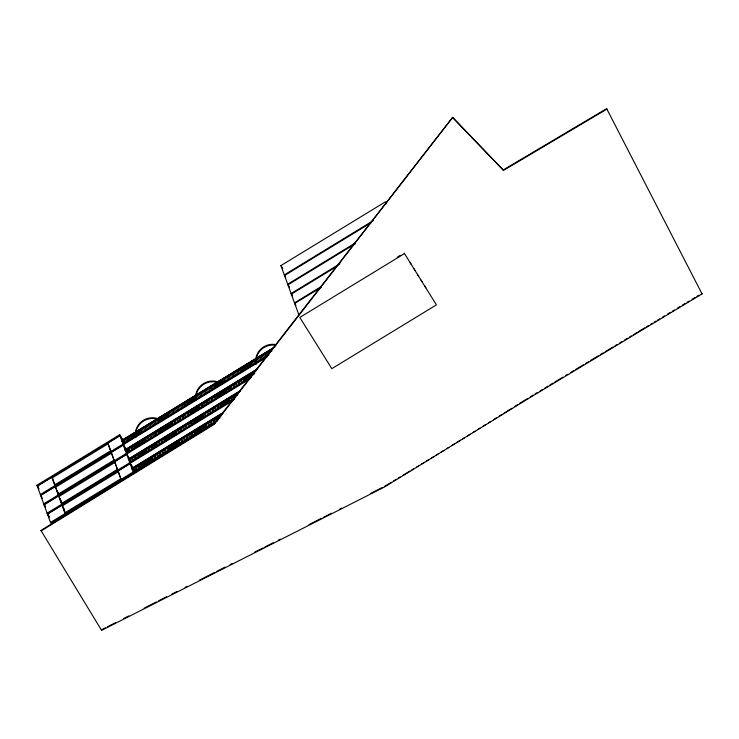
<?xml version="1.0" encoding="UTF-8"?>
<svg xmlns="http://www.w3.org/2000/svg" width="739" height="739" viewBox="0 0 739 739"><rect width="100%" height="100%" fill="white"/><g stroke="black" fill="none" stroke-linecap="round" stroke-linejoin="round"><path stroke-width="1.11" d="M452.684 117.344L214.107 423.798L40.922 530.445L41.107 530.944L214.292 424.297L452.684 117.344L503.527 170.386L606.83 109.141L606.654 108.642L503.342 169.887M462.485 438.994L464.415 437.793M467.316 435.982L470.216 434.181M473.126 432.37L475.057 431.17M477.957 429.359L479.897 428.158M482.798 426.357L485.699 424.546M488.599 422.745L490.539 421.535M493.44 419.734L496.34 417.923M499.241 416.122L502.151 414.311M504.081 413.11L511.822 408.297M514.723 406.487L517.623 404.686M519.563 403.476L527.304 398.663M431.188 458.245L434.126 456.443M436.075 455.233L438.033 454.032M440.971 452.231L443.899 450.421M446.836 448.619L448.795 447.418M451.723 445.608L454.661 443.806M456.61 442.606L460.526 440.195M298.796 314.675L280.931 265.587L385.499 201.784L386.248 203.853M373.25 220.647L284.321 274.908L285.531 276.839M371.523 222.457L284.543 275.527L285.753 277.458M355.145 243.076L287.711 284.219L289.522 287.12M287.942 284.838L355.367 243.694M339.968 263.721L291.101 293.54L292.311 295.471M336.282 266.733L291.332 294.159L292.533 296.09M294.491 302.851L320.883 286.75M321.105 287.379L294.722 303.47L295.933 305.41M397.305 257.2L400.233 255.408M404.372 253.643L299.803 317.447L331.829 368.669L436.398 304.865L404.15 253.024M39.047 488.885L36.95 485.218L119.635 434.772L124.503 442.569M37.218 485.966L119.903 435.52L119.635 434.772M55.36 485.8L52.229 477.874L108.162 443.751L110.342 449.737M272.275 349.436L122.018 441.118L121.649 440.536L274.797 346.896M121.649 440.536L274.853 347.053M123.09 439.742L124.263 443.465M125.538 442.679L124.374 438.957M126.812 441.904L125.648 438.181M128.087 441.128L126.923 437.405M128.004 436.74L129.371 440.342L128.198 436.62M130.646 439.566L129.473 435.844M130.563 435.188L131.921 438.79L130.757 435.068M131.838 434.403L133.196 438.005L132.032 434.283M133.112 433.627L134.47 437.229L133.306 433.507M134.387 432.851L135.754 436.453L134.581 432.731M135.662 432.066L137.029 435.668L135.865 431.945M136.946 431.29L138.304 434.892L137.14 431.17M138.221 430.514L139.579 434.116L138.415 430.394M139.689 429.608L140.853 433.331M140.77 428.953L142.137 432.555L140.964 428.832M143.412 431.779L142.248 428.057M144.687 430.994L143.523 427.271M145.962 430.218L144.798 426.495M147.237 429.442L146.073 425.719M148.521 428.657L147.347 424.934M149.795 427.881L148.631 424.158M151.07 427.105L149.906 423.382M152.345 426.329L151.181 422.597M153.62 425.544L152.456 421.821M154.904 424.768L153.73 421.045M156.178 423.992L155.014 420.26M157.453 423.207L156.289 419.484M157.37 418.828L158.728 422.431L157.564 418.708M158.645 418.043L160.012 421.655L158.839 417.932M159.92 417.267L161.287 420.87A16.757 16.295 -20 0 0 135.81 437.608M161.204 416.491L162.562 420.094L161.398 416.371M162.672 415.595L163.836 419.318L162.792 415.78M163.753 414.93L165.111 418.533L163.947 414.81M165.028 414.154L166.395 417.757L165.222 414.034M166.497 413.258L167.67 416.981L166.617 413.443M167.587 412.593L168.945 416.196L167.781 412.473M170.219 415.42L169.055 411.697M171.494 414.644L170.33 410.921M172.778 413.858L171.605 410.136M174.053 413.083L172.889 409.36M175.328 412.307L174.164 408.584M176.603 411.521L175.439 407.799M177.877 410.745L176.713 407.023M179.161 409.969L177.988 406.247M180.436 409.184L179.272 405.462M181.711 408.408L180.547 404.686M182.986 407.632L181.822 403.91M184.26 406.847L183.096 403.124M184.177 402.469L185.544 406.071L184.371 402.349M186.819 405.295L185.655 401.573M186.736 400.907L188.094 404.51L186.93 400.787M188.011 400.132L189.369 403.734L188.205 400.011M189.286 399.346L190.653 402.958L189.48 399.236M190.754 398.45L191.928 402.173L190.874 398.644M191.844 397.794L193.202 401.397L192.038 397.674M193.119 397.009L194.477 400.621L193.313 396.898M194.394 396.233L195.752 399.836L194.588 396.113M197.036 399.06L195.863 395.337M198.311 398.284L197.137 394.561M199.585 397.499L198.422 393.776M200.86 396.723L199.696 393M202.135 395.947L200.971 392.224M203.419 395.162L202.246 391.439M204.694 394.386L203.53 390.663M205.969 393.61L204.805 389.887M207.243 392.825L206.079 389.102M208.518 392.049L207.354 388.326M209.802 391.273L208.629 387.55M209.913 386.765L211.271 390.377M210.994 386.109L212.352 389.712L211.188 385.989M213.626 388.936L212.462 385.213M213.737 384.428L214.901 388.151L213.857 384.622M214.818 383.772L216.185 387.375L215.012 383.652M216.102 382.996L217.46 386.599L216.296 382.876M217.377 382.211L218.735 385.813L217.571 382.091M218.652 381.435L220.01 385.037L218.846 381.315M219.926 380.659L221.284 384.262L220.12 380.539M221.201 379.874L222.568 383.476L221.395 379.754M223.843 382.7L222.679 378.978M223.76 378.322L225.118 381.924L223.954 378.202M226.393 381.139L225.229 377.417M227.677 380.363L226.503 376.641M228.951 379.587L227.778 375.865M230.226 378.802L229.062 375.079M231.501 378.026L230.337 374.303M232.776 377.25L231.612 373.528M232.887 372.742L234.06 376.465L233.007 372.936M235.335 375.689L234.171 371.966M236.609 374.913L235.445 371.19M237.884 374.128L236.72 370.405M239.159 373.352L237.995 369.629M240.443 372.576L239.27 368.853M240.351 368.188L241.718 371.791L240.554 368.068M241.635 367.412L242.992 371.015L241.829 367.292M242.909 366.636L244.267 370.239L243.103 366.516M244.184 365.851L245.542 369.454L244.378 365.731M245.459 365.075L246.826 368.678L245.653 364.955M246.743 364.299L248.101 367.902L246.937 364.179M248.018 363.514L249.376 367.117L248.212 363.394M249.292 362.738L250.65 366.341L249.486 362.618M250.567 361.962L251.925 365.565L250.761 361.842M253.209 364.789L252.036 361.057M254.484 364.004L253.32 360.281M255.759 363.228L254.595 359.505L255.953 363.108A16.757 16.295 -20 0 1 275.61 345.252M257.033 362.452L255.87 358.729M258.317 361.667L257.144 357.944M259.592 360.891L258.419 357.168M260.867 360.115L259.703 356.392M262.142 359.33L260.978 355.607M263.417 358.554L262.253 354.831M264.701 357.778L263.527 354.055M265.975 356.992L264.802 353.27M264.58 358.23A16.757 16.295 -20 0 1 267.204 356.263L266.086 352.494L267.444 356.096M267.167 351.829L268.525 355.441M269.495 353.805L268.636 350.933L269.375 352.826M269.717 350.277L270.456 352.17M270.991 349.492L271.74 351.394M271.241 349.889L121.963 440.971L121.593 440.379M54.778 484.867L110.702 450.735L111.293 451.677M255.639 363.034L254.595 359.505M40.34 494.539L266.677 356.438M161.481 420.75L160.114 417.147M56.349 485.209L58.307 484.008M60.265 482.807L94.61 461.857M96.578 460.656L99.516 458.864M101.483 457.663L110.314 452.277M266.899 357.057L123.247 444.712L128.17 452.628M42.511 498.391L40.608 495.278L123.293 444.832L119.967 435.705L107.811 443.123L110.859 451.511M127.468 453.33L125.935 449.136L123.358 445.017L111.201 452.434L114.249 460.822M256.516 369.712L125.039 449.848L257.569 368.798M126.406 449.358L127.653 452.776M127.875 448.462L129.122 451.88M128.965 447.806L130.203 451.224M130.433 446.91L131.671 450.319M131.514 446.245L132.955 449.543M132.983 445.349L134.23 448.767M143.006 439.234L144.244 442.652M145.555 437.682L146.802 441.091M147.033 436.777L148.271 440.195M148.114 436.121L149.352 439.539M149.583 435.225L150.83 438.633M150.664 434.56L151.911 437.978M152.132 433.664L153.379 437.082M153.222 433.008L154.46 436.416M155.772 431.447L157.019 434.865M157.241 430.551L158.488 433.959M172.372 421.322L173.61 424.731M173.841 420.417L175.088 423.835M174.921 419.761L176.168 423.179M176.39 418.865L177.637 422.283M177.471 418.2L178.718 421.618M178.949 417.304L180.187 420.722M180.03 416.648L181.267 420.057M181.498 415.743L182.745 419.161M184.057 414.191L185.295 417.609M185.138 413.526L186.376 416.944M186.607 412.63L187.854 416.048M189.156 411.069L190.403 414.487M199.179 404.963L200.426 408.371M200.648 404.067L201.895 407.475M203.207 402.506L204.444 405.923M204.287 401.84L205.525 405.258M208.315 399.393L209.553 402.801M209.396 398.727L210.633 402.145M210.864 397.831L212.111 401.249M211.945 397.166L213.192 400.584M213.414 396.27L214.661 399.688M215.973 394.718L217.211 398.127M225.986 388.603L227.233 392.021M231.095 385.481L232.342 388.899M232.563 384.585L233.81 388.003M233.653 383.929L234.891 387.347M235.122 383.033L236.36 386.442M236.203 382.368L237.45 385.786M237.672 381.472L238.919 384.89M238.752 380.807L239.999 384.225M240.23 379.911L241.468 383.329M241.311 379.255L242.549 382.673M242.78 378.359L244.027 381.767M125.353 450.282L254.983 371.181M256.027 370.738L125.408 450.439L124.983 449.691M58.169 494.179L114.092 460.055L111.552 453.062L55.619 487.195L58.75 495.121L57.3 491.13M141.574 444.019L140.53 440.49L141.888 444.093M155.818 435.336L154.571 431.918L155.929 435.52M159.448 433.119L158.211 429.701L159.569 433.303M160.917 432.213L159.679 428.805L161.037 432.407M183.706 418.311L182.468 414.902L183.826 418.505M202.855 406.626L201.618 403.217M206.883 404.178L205.636 400.76L207.003 404.362M207.964 403.512L206.726 400.095M229.672 390.275L228.425 386.857L229.783 390.46M231.141 389.37L229.894 385.961L231.261 389.564M43.73 503.85L251.371 377.158M135.311 448.102L134.147 444.379L135.505 447.982M136.78 447.206L135.542 443.788M137.86 446.55L136.697 442.827L138.054 446.43M139.144 445.765L137.971 442.042L139.338 445.645M140.419 444.989L139.255 441.266L140.613 444.869M142.969 443.428L141.805 439.705L143.163 443.308M145.528 441.876L144.354 438.153L145.722 441.756M162.118 431.742L160.954 428.02L162.312 431.622M163.402 430.966L162.229 427.244L163.596 430.846M164.677 430.19L163.513 426.468L164.871 430.07M165.952 429.405L164.788 425.682L166.146 429.294M167.226 428.629L166.063 424.907L167.42 428.509M168.501 427.853L167.337 424.131L168.695 427.733M169.785 427.068L168.612 423.345L169.979 426.957M171.06 426.292L169.896 422.569L171.254 426.172M172.335 425.516L171.171 421.793L172.529 425.396M188.935 415.383L187.761 411.66L189.129 415.272M191.484 413.831L190.32 410.108L191.678 413.711M192.759 413.046L191.595 409.323L192.953 412.935M194.043 412.27L192.87 408.547L194.237 412.15M195.318 411.494L194.145 407.771L195.512 411.374M196.592 410.708L195.429 406.986L196.786 410.598M197.867 409.933L196.703 406.21L198.061 409.812M199.142 409.157L197.978 405.434L199.336 409.036M215.742 399.032L214.578 395.31L215.936 398.912M218.301 397.471L217.127 393.748L218.495 397.351M219.575 396.695L218.402 392.972L219.769 396.575M220.85 395.91L219.686 392.187L221.044 395.79M222.125 395.134L220.961 391.411L222.319 395.014M223.4 394.358L222.236 390.635L223.594 394.238M224.684 393.573L223.511 389.85L224.878 393.453M225.958 392.797L224.785 389.074L226.152 392.677M228.508 391.236L227.344 387.513L228.702 391.116M245.108 381.112L243.944 377.389L245.302 380.991M246.383 380.336L245.219 376.613L246.577 380.216M247.657 379.55L246.493 375.828L247.851 379.43M248.941 378.774L247.768 375.052L249.135 378.654M250.216 377.998L249.043 374.276L250.41 377.878M59.739 494.52L84.264 479.556M86.232 478.355L104.873 466.983M106.832 465.782L110.758 463.39M112.725 462.189L114.684 460.997L114.092 460.055M250.613 378.377L126.637 454.023L131.56 461.949M45.291 506.732L43.998 504.598L126.683 454.152L123.358 445.017M238.789 392.64L128.798 459.75L128.429 459.168L240.332 390.7M128.429 459.168L240.387 390.857M129.796 458.679L131.043 462.097M131.274 457.783L132.512 461.201M132.355 457.118L133.593 460.536M133.824 456.222L135.071 459.64M136.373 454.661L137.62 458.078M146.396 448.555L147.643 451.963M148.945 446.993L150.193 450.411M150.423 446.097L151.661 449.515M152.973 444.536L154.22 447.954M154.054 443.88L155.301 447.289M156.613 442.319L157.85 445.737M158.081 441.423L159.319 444.841M159.162 440.758L160.409 444.176M160.631 439.862L161.878 443.28M161.712 439.206L162.959 442.615M163.19 438.31L164.427 441.719M175.762 430.634L177 434.052M177.231 429.738L178.478 433.156M178.311 429.073L179.559 432.491M179.78 428.177L181.027 431.594M180.87 427.521L182.108 430.939M182.339 426.625L183.577 430.033M183.42 425.96L184.667 429.377M184.889 425.064L186.136 428.481M185.969 424.398L187.216 427.816M187.447 423.502L188.685 426.92M188.528 422.847L189.766 426.264M189.997 421.951L191.244 425.359M192.546 420.389L193.794 423.807M198.736 416.611L200.177 419.909M204.038 413.378L205.285 416.796M205.119 412.722L206.366 416.131M206.597 411.817L207.835 415.235M207.677 411.161L208.925 414.579M209.146 410.265L210.393 413.674M210.227 409.6L211.474 413.018M211.705 408.704L212.943 412.122M212.786 408.048L214.024 411.457M214.255 407.143L215.502 410.561M215.335 406.487L216.582 409.905M216.804 405.591L218.051 409M219.363 404.03L220.601 407.448M229.376 397.915L230.623 401.332M231.935 396.363L233.376 399.66M234.531 398.69L233.284 395.273L234.457 398.995M235.418 397.36L234.568 394.497L235.501 397.055M237.662 394.949L237.117 392.936L237.736 394.644M238.734 392.483L128.743 459.603L128.374 459.011M61.559 503.49L117.483 469.367L114.942 462.383L59.009 496.506L61.559 503.49L62.141 504.432L84.717 490.668M152.631 448.665L151.384 445.248L152.742 448.85M156.65 446.208L155.412 442.79L156.77 446.393M203.696 417.507L202.449 414.089L203.816 417.692M234.097 399.078L47.12 513.171L48.34 515.12M136.152 458.974L134.978 455.252L136.345 458.864M138.701 457.423L137.537 453.7L138.895 457.302M139.976 456.637L138.812 452.915L140.17 456.526M141.251 455.861L140.087 452.139L141.454 455.741M142.535 455.085L141.361 451.363L142.729 454.965M143.809 454.3L142.645 450.578L144.003 454.189M145.084 453.524L143.92 449.802L145.278 453.404M146.359 452.748L145.195 449.026L146.553 452.628M148.918 451.187L147.745 447.464L149.112 451.067M165.508 441.063L164.344 437.34L165.702 440.943M166.792 440.278L165.619 436.555L166.986 440.167M168.067 439.502L166.903 435.779L168.261 439.382M169.342 438.726L168.178 435.003L169.536 438.606M170.617 437.95L169.453 434.218L170.811 437.83M171.891 437.165L170.727 433.442L172.095 437.045M173.175 436.389L172.002 432.666L173.369 436.269M174.45 435.613L173.286 431.89L174.644 435.493M175.919 434.708L174.681 431.299M192.325 424.703L191.161 420.981L192.519 424.583M194.874 423.142L193.71 419.419L195.068 423.022M196.149 422.366L194.985 418.643L196.343 422.246M197.433 421.59L196.26 417.868L197.627 421.47M198.708 420.805L197.544 417.082L198.902 420.685M201.257 419.253L200.093 415.53L201.451 419.133M202.532 418.468L201.368 414.745L202.735 418.348M219.132 408.344L217.968 404.621L219.326 408.224M221.691 406.783L220.518 403.06L221.885 406.672M223.16 405.887L221.912 402.469M224.24 405.231L223.076 401.508L224.434 405.111M225.515 404.445L224.351 400.723L225.709 404.335M226.984 403.549L225.746 400.132M228.074 402.894L226.901 399.171L228.268 402.773M229.349 402.108L228.185 398.386L229.543 401.998M231.898 400.556L230.734 396.834L232.092 400.436M86.675 489.467L100.412 481.089M102.379 479.888L105.317 478.096M107.284 476.895L118.074 470.309L117.483 469.367M233.339 400.307L130.027 463.344L134.951 471.26M49.217 516.838L47.398 513.91L130.073 463.464L126.748 454.337L114.591 461.755L117.649 470.143M121.039 479.454L117.981 471.066L130.138 463.649L133.463 472.784L50.788 523.23L47.462 514.104L62.048 505.199L65.106 513.577M223.16 412.75L131.819 468.48L223.095 412.593M133.186 467.99L134.433 471.408M134.664 467.094L135.902 470.512M135.745 466.438L136.983 469.856M137.214 465.542L138.461 468.951M139.763 463.981L141.01 467.399M149.786 457.866L151.033 461.284M152.336 456.305L153.583 459.723M153.814 455.409L155.051 458.827M154.894 454.753L156.132 458.171M156.363 453.857L157.61 457.265M157.444 453.192L158.691 456.61M158.922 452.296L160.16 455.714M160.003 451.64L161.241 455.048M161.471 450.735L162.719 454.152M162.552 450.079L163.799 453.497M164.021 449.183L165.268 452.591M165.102 448.518L166.349 451.935M166.58 447.622L167.818 451.039M179.152 439.954L180.39 443.363M180.621 439.049L181.868 442.467M181.702 438.393L182.949 441.811M183.17 437.497L184.417 440.915M184.26 436.832L185.498 440.25M185.729 435.936L186.967 439.354M186.81 435.28L188.057 438.689M188.279 434.375L189.526 437.793M189.36 433.719L190.607 437.137M190.644 432.943L191.964 436.047M191.918 432.158L193.156 435.576M193.387 431.262L194.634 434.68M195.946 429.701L197.184 433.119M205.959 423.595L207.206 427.003M207.428 422.69L208.675 426.107M208.518 422.034L209.756 425.452M209.987 421.138L211.225 424.555M211.068 420.473L212.315 423.89M212.536 419.576L213.783 422.994M215.095 418.025L216.333 421.433M216.176 417.359L217.414 420.777M132.133 468.914L146.867 459.926M148.835 458.725L222.485 413.785M221.561 414.542L132.189 469.071L131.764 468.323M64.949 512.811L120.882 478.687L118.332 471.694L62.399 505.827L65.531 513.753L69.457 511.36M214.744 422.145L213.506 418.727L214.864 422.329M50.511 522.482L217.811 420.408M139.542 468.295L138.369 464.572L139.736 468.175M142.091 466.734L140.927 463.011L142.285 466.614M143.366 465.958L142.202 462.235L143.56 465.838M144.844 465.062L143.597 461.644M145.925 464.397L144.752 460.674L146.119 464.277M147.2 463.621L146.036 459.898L147.394 463.501M148.668 462.725L147.43 459.307M149.943 461.94L148.705 458.531M152.308 460.508L151.144 456.785L152.502 460.388M168.898 450.374L167.735 446.652L169.102 450.254M170.182 449.598L169.009 445.876L170.376 449.478M171.457 448.822L170.293 445.1L171.651 448.702M172.926 447.917L171.688 444.508M174.007 447.261L172.843 443.539L174.201 447.141M175.291 446.485L174.118 442.763L175.485 446.365M176.566 445.7L175.392 441.977L176.76 445.58M177.84 444.924L176.676 441.201L178.034 444.804M179.115 444.148L177.951 440.426L179.309 444.028M195.909 433.904L194.662 430.486M198.264 432.463L197.101 428.74L198.458 432.343M199.539 431.678L198.375 427.955L199.742 431.567M200.823 430.902L199.65 427.179L201.017 430.782M202.098 430.126L200.934 426.403L202.292 430.006M203.373 429.341L202.209 425.618L203.567 429.23M204.648 428.565L203.484 424.842L204.842 428.444M205.932 427.789L204.758 424.066L206.126 427.669M71.424 510.159L74.362 508.367M76.329 507.166L90.066 498.788M92.033 497.587L95.95 495.195M97.917 493.994L121.464 479.629L120.882 478.687M133.417 472.655L215.086 422.828M654.301 322.112L656.001 321.077M613.047 346.97L605.195 351.709M614.977 345.806L616.908 344.642M619.809 342.887L621.748 341.714M624.649 339.968L627.55 338.213M629.48 337.049L631.411 335.875M633.341 334.712L637.212 332.374M530.205 396.861L533.161 395.079M535.138 393.887L537.114 392.695M540.07 390.922L542.047 389.73M545.003 387.947L547.959 386.164M549.936 384.973L552.901 383.19M554.869 382.008L562.767 377.25M565.723 375.467L567.7 374.285M570.656 372.502L573.621 370.719M575.589 369.528L583.487 364.78M585.454 363.588L588.42 361.805M590.387 360.623L598.285 355.865M600.262 354.674L603.218 352.891M657.71 320.033L659.668 318.851M662.615 317.077L664.573 315.895M667.52 314.121L670.467 312.348M672.425 311.165L674.393 309.983M677.33 308.209L680.277 306.426M682.245 305.244L685.182 303.47M687.15 302.288L689.108 301.106M692.055 299.332L695.002 297.558M696.96 296.376L698.928 295.194M701.865 293.42L702.05 293.91L530.38 397.351L384.77 486.853L101.585 630.358L40.922 530.445M384.594 486.354L391.384 482.262M393.324 481.089L396.233 479.334M398.182 478.161L400.122 476.988M403.032 475.232L409.831 471.14M411.771 469.967L413.711 468.794M416.62 467.039L418.56 465.866M421.479 464.11L424.389 462.355M426.329 461.191L428.269 460.018M638.182 331.793L644.814 327.802M646.717 326.666L648.611 325.529M650.505 324.393L652.408 323.257M105.474 627.799L101.409 629.859L101.585 630.358M107.506 626.764L115.626 622.635M123.755 618.506L128.835 615.92M144.151 608.151L156.437 601.925M158.479 600.89L166.672 596.733M171.79 594.138L176.917 591.551M185.101 587.394L187.152 586.36M199.438 580.133L214.8 572.346M216.85 571.312L225.044 567.155M230.162 564.559L232.203 563.524M254.733 552.107L262.927 547.959M264.978 546.915L273.162 542.768M278.289 540.172L280.33 539.137M308.957 524.644L321.225 518.436M323.266 517.402L331.442 513.263M339.617 509.125L341.667 508.09M370.285 493.597L382.543 487.389M452.859 117.843L503.527 170.386M410.191 262.687L411.401 264.617M413.812 268.488L415.022 270.419M417.443 274.289L418.653 276.22M421.064 280.081L422.274 282.021M424.694 285.882L425.904 287.813M280.931 265.587L282.741 268.488M254.151 371.154L254.696 373.167M252.997 372.123L253.93 374.682M252.803 372.244L253.616 374.618M232.693 372.862L234.06 376.465M237.043 393.24L237.542 394.765M229.82 386.266L231.067 389.684M234.485 394.802L235.298 397.176M228.739 386.922L229.977 390.34M221.284 384.262L221.488 384.141A16.757 16.295 -20 0 0 195.863 399.827M225.552 400.252L226.79 403.67M221.718 402.589L222.966 406.007M218.92 415.688L219.852 418.246M217.451 416.584L218.384 419.142M205.562 401.065L206.809 404.482M213.811 418.801L215.058 422.218M202.763 414.154L204.01 417.572M194.468 430.606L195.715 434.015M182.773 414.967L184.02 418.385M174.487 431.41L175.725 434.828M171.494 444.629L172.732 448.037M159.606 429.11L160.843 432.527M158.515 429.765L159.763 433.183M154.497 432.223L155.735 435.64M155.329 443.095L156.576 446.513M151.698 445.312L152.936 448.73M148.511 458.642L149.749 462.06M147.237 459.427L148.474 462.845M135.348 443.908L136.586 447.326M143.403 461.764L144.65 465.182M119.903 435.52L124.78 443.317M130.831 464.369L131.865 466.013M130.138 463.649L132.715 467.769L134.249 471.962M52.229 477.874L52.82 478.817M36.95 485.218L38.169 487.167M44.34 504.829L45.559 506.778M47.462 514.104L49.291 517.023M606.654 108.642L702.05 293.91M269.911 350.157L270.65 352.05M268.636 350.933L269.255 352.642M267.361 351.718L268.719 355.32M266.086 352.494L267.324 355.912M252.655 375.467L251.602 372.715L252.452 375.588M251.565 376.908L250.327 373.491L251.177 376.363M236.462 395.42L235.843 393.711L236.268 395.541M233.404 395.457L234.651 398.875M220.702 416.426L220.083 414.718L220.628 416.731M219.354 417.507L218.605 415.614L219.538 418.172M218.578 419.022L217.525 416.269L218.458 418.837M208.278 403.586L206.92 399.975L208.084 403.697M203.17 406.699L201.812 403.097L202.976 406.819M198.625 416.426L199.983 420.029M190.838 432.823L192.075 436.241M190.523 432.749L191.881 436.352M131.394 446.06L132.761 449.663M122.545 439.825L124.069 444.019M129.325 458.457L130.858 462.651M57.522 491.472L58.667 494.622M60.145 498.696L61.67 502.889M63.157 506.963L64.681 511.157M54.27 482.807L55 484.802M60.33 499.444L61.42 502.437M63.351 507.767L64.441 510.76M54.935 485.634L51.878 477.246L37.292 486.151L40.608 495.278M58.326 494.945L55.268 486.567L40.682 495.472L43.998 504.598M61.716 504.266L58.658 495.878L44.072 504.783L47.398 513.91M135.533 436.86A16.757 16.295 -20 0 1 161.933 420.759M145.038 430.966A16.757 16.295 -20 0 1 145.916 430.31M146.83 429.71A16.757 16.295 -20 0 1 149.786 428.278M195.724 400.141A16.757 16.295 -20 0 1 222.125 384.031M204.398 394.949A16.757 16.295 -20 0 1 209.968 391.55M256.11 364.466A16.757 16.295 -20 0 1 276.404 344.707M263.075 359.801A16.757 16.295 -20 0 1 263.805 358.988"/></g></svg>
